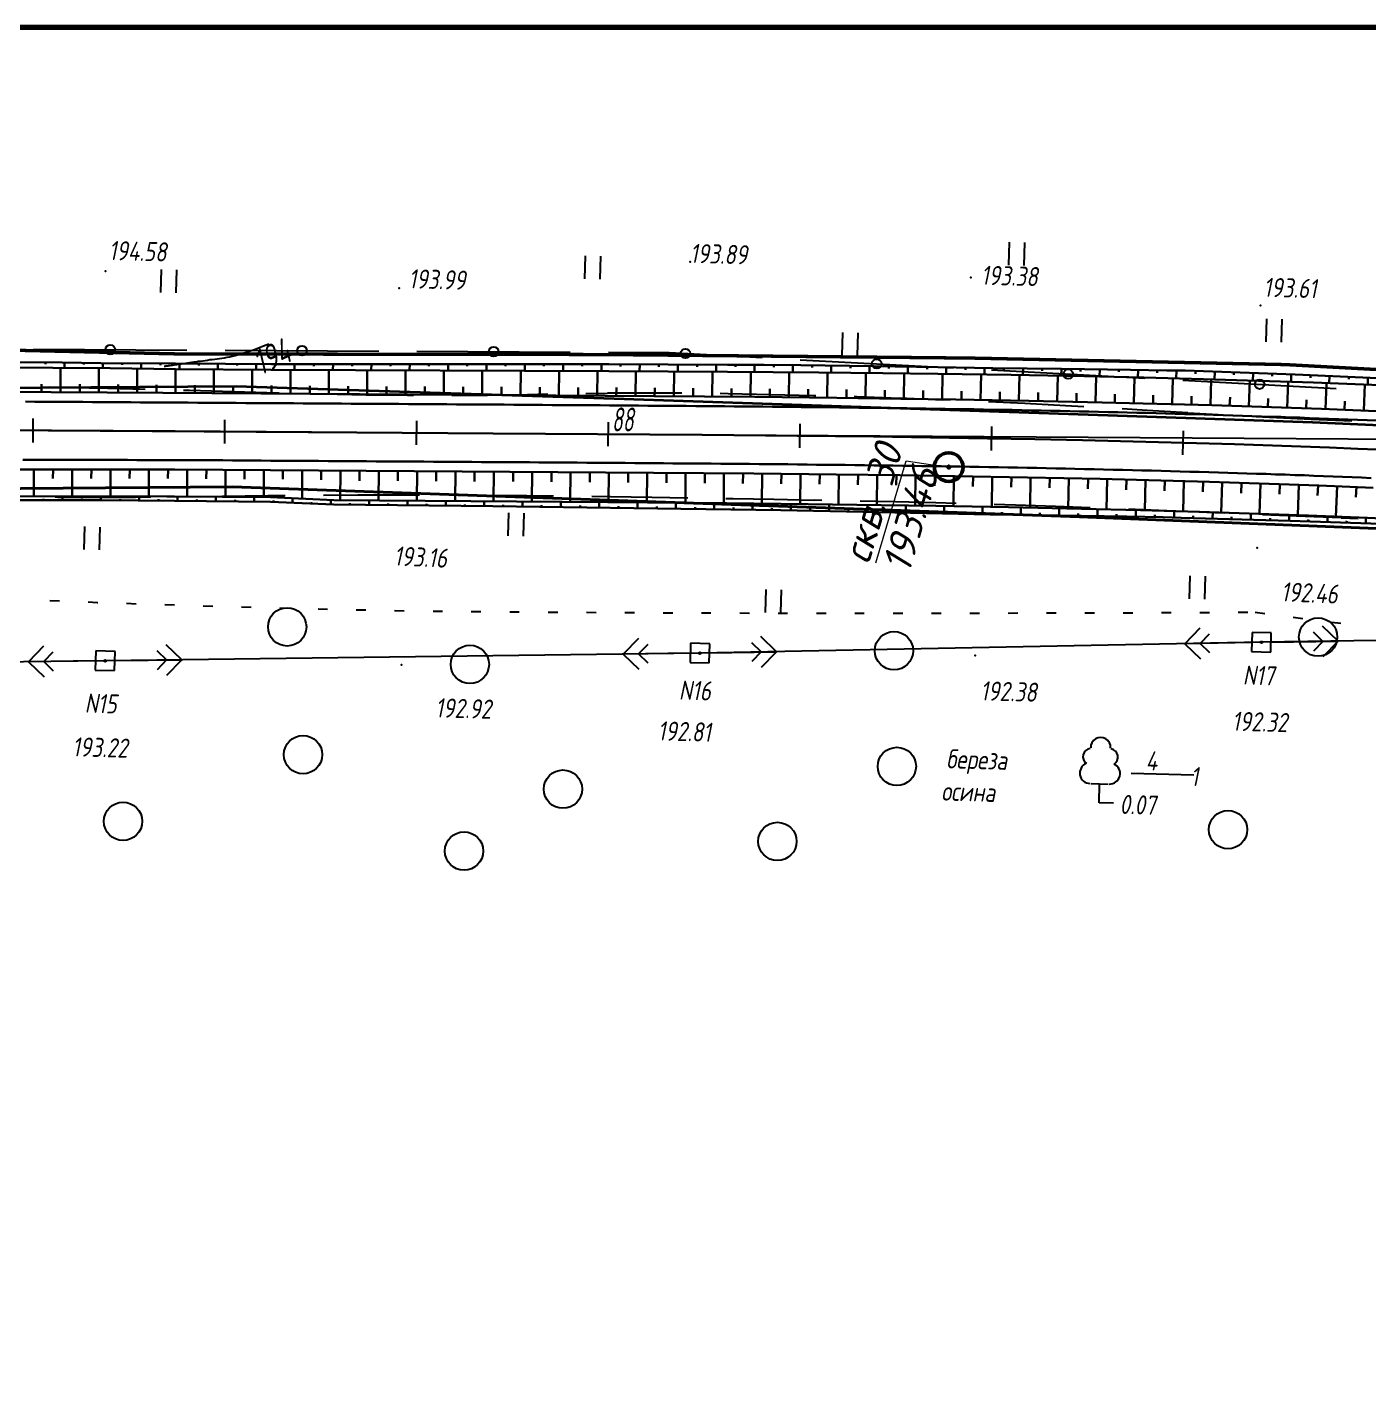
# Model space of a CAD drawing. Header units: millimetres. Extents: x 1808 to 2910, y -1045 to 155.
# Drawn here: x 2449.7 to 2589.7, y 12.4 to 155.4 of the extents above; entities that cross this region are included whole.
import ezdxf

# ---------------------------------------------------------------- set-up
doc = ezdxf.new("R2010")
doc.units = ezdxf.units.MM
doc.linetypes.add('CONTI', pattern=[0])
for name, color, linetype, lineweight in [('10', 1, 'Continuous', 35), ('геология', 7, 'Continuous', 20), ('КОПИЯ_ОСЬ_13_ОТКОСЫ', 7, 'Continuous', 30), ('КОПИЯ_ОСЬ_ГРАНИЦЫ_ПОЛОС', 7, 'Continuous', 30), ('ОСЬ_ВЕРХ_ПОКРЫТИЯ_ГРАНИЦЫ_ПОЛОС', 7, 'Continuous', 30), ('ОСЬ_ВЕРХ_ПОКРЫТИЯ_ОСЬ', 1, 'Continuous', 30)]:
    doc.layers.add(name, color=color, linetype=linetype, lineweight=lineweight)
for name, color, linetype in [('_Оформление', 7, 'Continuous'), ('_Ростелеком', 6, 'Continuous'), ('GOR_BDEFAULT', 212, 'CONTI'), ('NAD_MDEFAULT', 7, 'CONTI'), ('PI_OTDEFAULT', 172, 'CONTI'), ('PI_TTDEFAULT', 5, 'CONTI'), ('PLN_O', 7, 'CONTI'), ('SIT_LDEFAULT', 7, 'CONTI'), ('USLZNDEFAULT', 7, 'CONTI'), ('ZAPSKDEFAULT', 7, 'CONTI'), ('КОПИЯ_ОСЬ_ТАНГЕНСЫ', 1, 'Continuous'), ('ОСЬ_ВЕРХ_ПОКРЫТИЯ_ПИКЕТЫ', 1, 'Continuous')]:
    doc.layers.add(name, color=color, linetype=linetype)
doc.styles.add('eskd', font='isocpeur.ttf', dxfattribs={"width": 1.2, "height": 2})
doc.styles.add('SHRFT', font='isocpeui.ttf')
doc.styles.get("Standard").update_dxf_attribs({"font": 'isocpeui.ttf'})
doc.styles.add('ГОСТ', font='isocpeur.ttf', dxfattribs={"height": 4})
doc.linetypes.add('Связь', pattern='A,12.5,[130,ltypeshp.shx,S=1,R=-30,X=0,Y=0.9],1,[130,ltypeshp.shx,S=1,R=-30,X=0,Y=0.9],1,[130,ltypeshp.shx,S=1,R=-30,X=0,Y=0.9],4.5', length=19)

# ---------------------------------------------------------------- blocks, each defined once
blk = doc.blocks.new('BL_2011')
at = {"color": 0}
for p, q in [((0, 0), (0, 2.4)), ((1.6, 0), (1.6, 2.4))]:
    blk.add_line(p, q, dxfattribs=at)
blk = doc.blocks.new('BL_2004')
at = {"color": 0}
blk.add_circle((0, 0), 2, dxfattribs=at)
blk = doc.blocks.new('BL_27')
at = {"color": 0}
for p, q in [((1, 1), (-1, 1)), ((-1, 1), (-1, -1)), ((1, -1), (1, 1)), ((-1, -1), (1, -1))]:
    blk.add_line(p, q, dxfattribs=at)
blk.add_circle((0, 0), 0.1, dxfattribs=at)
blk = doc.blocks.new('BL_104')
at = {"color": 0}
for p, q in [((-0.9, 2), (0.9, 2)), ((0, 0), (0, 2)), ((1.5, 0), (0, 0))]:
    blk.add_line(p, q, dxfattribs=at)
for centre, radius, start, end in [((0, 5.8), 1.04, 358, 185), ((-0.94, 4.8), 0.88, 100, 235), ((0.94, 4.8), 0.88, 305, 80), ((-1, 3.1), 1.1, 115, 270), ((1, 3.1), 1.1, 270, 65)]:
    blk.add_arc(centre, radius, start, end, dxfattribs=at)

msp = doc.modelspace()

# ---------------------------------------------------------------- linework, layer by layer
at = {"layer": '10'}
for points in [[(2838.21, 86.88), (2745.67, 109.1), (2745.67, 109.1), (2640.78, 121.01), (2613.56, 122.06), (2610.59, 112.93), (2583.82, 114.12), (2560.41, 114.91), (2510.96, 116.58), (2471.52, 117.9), (2421, 117.52), (2418.49, 127.19), (2382.69, 127.33), (2304.69, 117.93)], [(2833.66, 67.69), (2735.09, 89.85), (2647.18, 100.83), (2559.51, 104.27), (2471.14, 107.41), (2378.38, 106.69), (2305.8, 97.11), (2295.2, 94.28), (2295.2, 94.28), (2255.3, 73.82), (2141.58, 24.66), (2035.75, -24.69), (1963.91, -74.64), (1919.51, -105.48), (1907.46, -118.26)], [(1907.46, -118.26), (1919.51, -105.48), (1963.91, -74.64), (2035.75, -24.69), (2141.58, 24.66), (2255.3, 73.82), (2295.2, 94.28), (2295.2, 94.28), (2305.8, 97.11), (2378.38, 106.69), (2471.14, 107.41), (2559.51, 104.27), (2647.18, 100.83), (2735.09, 89.85), (2833.66, 67.69)]]:
    msp.add_lwpolyline(points, dxfattribs=at)
at = {"layer": '_Оформление', "lineweight": 70, "ltscale": 200}
msp.add_lwpolyline([(2884.31, 155.37), (1844.1, 155.37), (1844.1, -130.51), (2884.31, -130.51)], close=True, dxfattribs=at)
at = {"layer": '_Ростелеком', "color": 5, "linetype": 'Связь', "const_width": 0.35}
msp.add_lwpolyline([(2837.68, 84.64), (2834.63, 85.71), (2801.14, 93.37), (2762.9, 101.54), (2731.91, 107.29), (2705.65, 111.68), (2677.61, 115.64), (2646.02, 118.91), (2627.94, 118.96), (2612.39, 118.47), (2581.01, 120.17), (2548.18, 120.85), (2509.84, 121.22), (2465.65, 121.28), (2419.75, 122.31), (2397.34, 125.2), (2371.04, 123.46), (2348.12, 120.89), (2321.15, 116.52)], dxfattribs=at)
at = {"layer": 'GOR_BDEFAULT', "color": 212, "elevation": 194, "flags": 128}
msp.add_lwpolyline([(2474.95, 122.32), (2474.37, 122.09), (2473.84, 121.88), (2473.35, 121.69), (2472.9, 121.53), (2472.48, 121.4), (2472.1, 121.28), (2471.74, 121.18), (2471.41, 121.09), (2471.11, 121.01), (2470.82, 120.95), (2470.54, 120.9), (2470.28, 120.85), (2470.03, 120.81), (2469.78, 120.78), (2469.54, 120.75), (2469.29, 120.71), (2469.04, 120.68), (2468.79, 120.65), (2468.55, 120.61), (2468.3, 120.58), (2468.06, 120.54), (2467.81, 120.51), (2467.57, 120.48), (2467.34, 120.44), (2467.1, 120.41), (2466.87, 120.39), (2466.65, 120.35), (2466.44, 120.32), (2466.23, 120.29), (2466.03, 120.26), (2465.84, 120.23), (2465.66, 120.2), (2465.48, 120.19), (2465.31, 120.15), (2465.16, 120.13), (2465.01, 120.11), (2464.86, 120.09), (2464.73, 120.06), (2464.6, 120.05), (2464.48, 120.03), (2464.38, 120.01), (2464.28, 120), (2464.19, 119.99), (2464.11, 119.97), (2464.03, 119.96)], dxfattribs=at)
at = {"layer": 'NAD_MDEFAULT', "color": 0}
msp.add_line((2564.9, 77.53), (2571.46, 77.35), dxfattribs=at)
at = {"layer": 'PI_TTDEFAULT', "color": 5}
for p in [(2518.91, 130.89, 193.89), (2457.91, 129.91, 194.58), (2548.17, 129.27, 193.38), (2488.53, 128.15, 193.99), (2578.39, 126.33, 193.61), (2578.06, 101.03, 192.46), (2578.5, 91.18, 192.32), (2457.86, 89.25, 193.22), (2488.77, 88.81, 192.92), (2519.91, 90.05, 192.81), (2548.64, 89.79, 192.38)]:
    msp.add_point(p, dxfattribs=at)
at = {"layer": 'PLN_O'}
for p, q in [((2450.39, 121.77), (2466.39, 121.69)), ((2470.39, 121.66), (2486.4, 121.58)), ((2490.39, 121.56), (2506.39, 121.48)), ((2510.39, 121.47), (2516.72, 121.43)), ((2516.71, 121.42), (2526.39, 120.9)), ((2530.37, 120.68), (2546.35, 119.82)), ((2550.35, 119.61), (2566.33, 118.75)), ((2570.31, 118.55), (2586.29, 117.69))]:
    msp.add_line(p, q, dxfattribs=at)
for centre in [(2458.39, 121.73), (2478.4, 121.63), (2498.39, 121.52), (2518.4, 121.33), (2538.36, 120.25), (2558.34, 119.18), (2578.3, 118.12)]:
    msp.add_circle(centre, 0.5, dxfattribs=at)
at = {"layer": 'SIT_LDEFAULT', "color": 7}
for p, q in [((2454.2, 117.74), (2452.03, 117.81)), ((2458.14, 117.66), (2454.2, 117.75)), ((2462.03, 117.58), (2458.15, 117.67)), ((2466.66, 117.45), (2466.03, 117.48)), ((2471.24, 117.32), (2466.66, 117.45)), ((2475.91, 117.19), (2471.24, 117.32)), ((2476.02, 117.19), (2475.91, 117.19)), ((2480.56, 117.08), (2480.02, 117.09)), ((2485.09, 116.98), (2480.56, 117.08)), ((2489.4, 116.93), (2485.09, 116.98)), ((2490.02, 116.93), (2489.4, 116.93)), ((2497.75, 116.96), (2494.03, 116.93)), ((2501.92, 117.03), (2497.75, 116.96)), ((2504.03, 117.07), (2501.92, 117.03)), ((2510.27, 117.16), (2508.01, 117.12)), ((2514.44, 117.19), (2510.27, 117.17)), ((2518.02, 117.18), (2514.44, 117.19)), ((2522.87, 117.12), (2522.02, 117.14)), ((2527.27, 117.03), (2522.87, 117.12)), ((2531.75, 116.92), (2527.27, 117.03)), ((2532.01, 116.91), (2531.75, 116.92)), ((2536.28, 116.79), (2536.02, 116.8)), ((2540.78, 116.64), (2536.28, 116.79)), ((2545.23, 116.47), (2540.78, 116.65)), ((2546.01, 116.45), (2545.23, 116.48)), ((2553.81, 116.11), (2550.01, 116.28)), ((2558.07, 115.88), (2553.81, 116.11)), ((2559.98, 115.77), (2558.07, 115.88)), ((2566.57, 115.38), (2563.98, 115.54)), ((2570.83, 115.12), (2566.57, 115.38)), ((2573.97, 114.93), (2570.82, 115.11)), ((2579.33, 114.64), (2577.96, 114.72)), ((2583.69, 114.45), (2579.34, 114.65)), ((2587.94, 114.27), (2583.69, 114.45)), ((2452.63, 106.35), (2452.91, 106.35)), ((2452.91, 106.34), (2456.87, 106.32)), ((2456.87, 106.32), (2461.01, 106.34)), ((2461.01, 106.34), (2462.63, 106.36)), ((2466.63, 106.4), (2470.08, 106.44)), ((2470.08, 106.44), (2474.82, 106.5)), ((2474.82, 106.5), (2476.64, 106.52)), ((2480.64, 106.55), (2484.22, 106.58)), ((2484.22, 106.58), (2488.7, 106.59)), ((2488.7, 106.59), (2490.64, 106.58)), ((2494.64, 106.55), (2497.45, 106.54)), ((2497.46, 106.55), (2501.85, 106.5)), ((2501.85, 106.5), (2504.64, 106.47)), ((2508.63, 106.42), (2510.59, 106.39)), ((2510.59, 106.39), (2514.9, 106.33)), ((2514.9, 106.33), (2518.64, 106.27)), ((2522.63, 106.2), (2523.38, 106.18)), ((2523.38, 106.19), (2527.62, 106.12)), ((2527.62, 106.12), (2531.86, 106.03)), ((2531.86, 106.04), (2532.64, 106.03)), ((2536.64, 105.96), (2540.32, 105.88)), ((2540.32, 105.88), (2544.52, 105.78)), ((2544.52, 105.77), (2546.63, 105.71)), ((2550.62, 105.59), (2552.85, 105.52)), ((2552.85, 105.52), (2557, 105.39)), ((2557, 105.38), (2560.62, 105.25)), ((2564.62, 105.09), (2565.31, 105.07)), ((2565.31, 105.08), (2569.47, 104.91)), ((2569.47, 104.91), (2573.62, 104.74)), ((2573.62, 104.74), (2574.61, 104.7)), ((2578.61, 104.53), (2582.12, 104.39)), ((2582.12, 104.39), (2586.81, 104.2)), ((2586.81, 104.19), (2588.59, 104.12)), ((2452.08, 95.53), (2453.08, 95.5)), ((2456.08, 95.39), (2457.03, 95.35)), ((2457.02, 95.34), (2457.09, 95.35)), ((2460.08, 95.25), (2461.08, 95.21)), ((2464.08, 95.12), (2465.08, 95.08)), ((2468.07, 95), (2469.08, 94.96)), ((2472.07, 94.87), (2473.08, 94.83)), ((2476.07, 94.77), (2477.07, 94.75)), ((2480.07, 94.68), (2481.07, 94.65)), ((2484.06, 94.58), (2485.06, 94.56)), ((2488.06, 94.49), (2489.06, 94.48)), ((2492.07, 94.44), (2493.07, 94.44)), ((2496.06, 94.41), (2497.06, 94.41)), ((2500.07, 94.37), (2501.07, 94.36)), ((2504.07, 94.33), (2505.07, 94.33)), ((2508.07, 94.31), (2509.07, 94.3)), ((2512.07, 94.28), (2513.07, 94.28)), ((2516.07, 94.26), (2517.07, 94.26)), ((2520.06, 94.24), (2521.06, 94.24)), ((2524.07, 94.24), (2525.07, 94.23)), ((2528.06, 94.23), (2529.06, 94.22)), ((2532.07, 94.22), (2533.07, 94.22)), ((2536.06, 94.21), (2537.06, 94.22)), ((2540.07, 94.22), (2541.07, 94.22)), ((2544.07, 94.22), (2545.07, 94.22)), ((2548.06, 94.23), (2549.07, 94.23)), ((2552.07, 94.23), (2553.08, 94.24)), ((2556.07, 94.24), (2557.07, 94.25)), ((2560.07, 94.26), (2561.08, 94.26)), ((2564.07, 94.27), (2565.07, 94.27)), ((2568.07, 94.29), (2569.08, 94.29)), ((2572.07, 94.3), (2573.08, 94.3)), ((2576.06, 94.31), (2577.07, 94.31)), ((2577.85, 94.32), (2578.84, 94.19)), ((2581.82, 93.8), (2582.81, 93.67)), ((2585.79, 93.29), (2586.78, 93.16)), ((2513.49, 91.57), (2511.91, 89.95)), ((2527.91, 90.2), (2526.28, 91.78)), ((2572.08, 92.66), (2570.5, 91.03)), ((2572.1, 91.05), (2573.08, 92.08)), ((2644.13, 92.23), (2578.5, 91.18)), ((2583.89, 92.27), (2584.9, 91.28)), ((2586.5, 91.31), (2584.87, 92.88)), ((2451.43, 90.76), (2449.86, 89.14)), ((2451.46, 89.17), (2452.45, 90.18)), ((2463.25, 90.32), (2464.26, 89.34)), ((2465.86, 89.35), (2464.23, 90.93)), ((2513.51, 89.97), (2514.5, 90.98)), ((2578.5, 91.18), (2519.91, 90.05)), ((2520.91, 90.07), (2527.91, 90.2)), ((2525.29, 91.15), (2526.31, 90.18)), ((2526.31, 90.18), (2525.33, 89.16)), ((2526.34, 88.58), (2527.91, 90.2)), ((2577.51, 91.17), (2570.5, 91.03)), ((2570.5, 91.03), (2572.13, 89.46)), ((2573.12, 90.08), (2572.1, 91.05)), ((2579.5, 91.2), (2586.5, 91.31)), ((2584.9, 91.28), (2583.92, 90.27)), ((2584.92, 89.69), (2586.5, 91.31)), ((2457.86, 89.25), (2397.16, 88.4)), ((2456.86, 89.24), (2449.86, 89.14)), ((2449.86, 89.14), (2451.48, 87.56)), ((2452.48, 88.17), (2451.46, 89.17)), ((2519.91, 90.05), (2457.86, 89.25)), ((2458.86, 89.27), (2465.86, 89.35)), ((2464.26, 89.34), (2463.27, 88.32)), ((2464.28, 87.74), (2465.86, 89.35)), ((2518.91, 90.03), (2511.91, 89.95)), ((2511.91, 89.95), (2513.54, 88.37)), ((2514.52, 88.99), (2513.51, 89.97))]:
    msp.add_line(p, q, dxfattribs=at)
at = {"layer": 'геология', "color": 1, "linetype": 'Continuous'}
for p, q in [((2538.25, 99.49), (2541.42, 110.12)), ((2541.42, 110.12), (2545.82, 109.46))]:
    msp.add_line(p, q, dxfattribs=at)
at = {"layer": 'геология', "color": 1, "linetype": 'Continuous', "lineweight": 50}
for radius in [1.5, 0.103]:
    msp.add_circle((2545.87, 109.47), radius, dxfattribs=at)
at = {"layer": 'КОПИЯ_ОСЬ_13_ОТКОСЫ'}
for points in [[(2446.38, 120.44), (2453.39, 120.38), (2457.39, 120.33), (2465.2, 120.28), (2470.4, 120.26), (2475.2, 120.23), (2481.8, 120.22), (2490.4, 120.21), (2510.4, 120.22), (2522.8, 120.16), (2526.61, 120.15), (2530.43, 120.11), (2538.06, 120.01), (2544.75, 119.91), (2550.48, 119.81), (2557.65, 119.73), (2564.82, 119.63), (2568.64, 119.57), (2570.55, 119.54), (2582.03, 119.13), (2590.64, 118.77)], [(2451.63, 120.39), (2451.62, 120.21)], [(2453.63, 120.37), (2453.62, 119.82)], [(2455.63, 120.35), (2455.62, 120.17)], [(2457.63, 120.33), (2457.62, 119.78)], [(2459.63, 120.32), (2459.62, 120.14)], [(2461.63, 120.3), (2461.62, 119.75)], [(2463.63, 120.29), (2463.62, 120.1)], [(2465.63, 120.28), (2465.62, 119.71)], [(2467.63, 120.27), (2467.62, 120.08)], [(2469.63, 120.26), (2469.62, 119.68)], [(2471.63, 120.25), (2471.62, 120.06)], [(2473.63, 120.24), (2473.62, 119.65)], [(2475.63, 120.23), (2475.62, 120.04)], [(2477.63, 120.23), (2477.62, 119.63)], [(2479.63, 120.22), (2479.62, 120.02)], [(2481.63, 120.22), (2481.62, 119.62)], [(2483.63, 120.22), (2483.62, 120.02)], [(2485.63, 120.22), (2485.62, 119.6)], [(2487.63, 120.21), (2487.62, 120.01)], [(2489.63, 120.21), (2489.62, 119.58)], [(2491.63, 120.21), (2491.63, 120)], [(2493.63, 120.21), (2493.63, 119.57)], [(2495.63, 120.21), (2495.63, 120)], [(2497.63, 120.22), (2497.63, 119.55)], [(2499.63, 120.22), (2499.63, 119.99)], [(2501.63, 120.22), (2501.63, 119.53)], [(2503.63, 120.22), (2503.63, 119.99)], [(2505.63, 120.22), (2505.63, 119.52)], [(2507.63, 120.22), (2507.63, 119.99)], [(2509.63, 120.22), (2509.63, 119.5)], [(2511.63, 120.22), (2511.62, 119.98)], [(2513.63, 120.21), (2513.62, 119.48)], [(2515.63, 120.2), (2515.62, 119.95)], [(2517.62, 120.19), (2517.62, 119.45)], [(2519.62, 120.18), (2519.62, 119.93)], [(2521.62, 120.17), (2521.62, 119.43)], [(2523.62, 120.16), (2523.62, 119.92)], [(2525.62, 120.16), (2525.62, 119.4)], [(2527.62, 120.14), (2527.62, 119.89)], [(2529.62, 120.12), (2529.62, 119.37)], [(2531.62, 120.1), (2531.62, 119.85)], [(2533.62, 120.07), (2533.61, 119.33)], [(2446.37, 119.88), (2458.39, 119.78), (2465.19, 119.71), (2475.19, 119.64), (2510.4, 119.5), (2522.79, 119.42), (2532.33, 119.34), (2539.01, 119.27), (2544.74, 119.2), (2552.38, 119.09), (2560.02, 118.95), (2566.23, 118.81), (2572.44, 118.65), (2583.92, 118.29), (2593.48, 117.93)], [(2446.37, 119.88), (2458.39, 119.78), (2465.19, 119.71), (2475.19, 119.64), (2510.4, 119.5), (2522.79, 119.42), (2532.33, 119.34), (2539.01, 119.27), (2544.74, 119.2), (2552.38, 119.09), (2560.02, 118.95), (2566.23, 118.81), (2572.44, 118.65), (2583.92, 118.29), (2593.48, 117.93)], [(2453.2, 117.27), (2453.21, 119.82)], [(2457.2, 117.25), (2457.21, 119.79)], [(2461.2, 117.23), (2461.21, 119.75)], [(2465.2, 117.21), (2465.21, 119.71)], [(2469.2, 117.18), (2469.21, 119.68)], [(2473.2, 117.15), (2473.21, 119.66)], [(2477.2, 117.13), (2477.21, 119.63)], [(2481.2, 117.1), (2481.21, 119.62)], [(2485.2, 117.08), (2485.21, 119.6)], [(2489.2, 117.05), (2489.21, 119.58)], [(2493.2, 117.02), (2493.21, 119.57)], [(2497.2, 117), (2497.21, 119.55)], [(2501.2, 116.97), (2501.21, 119.53)], [(2505.2, 116.94), (2505.21, 119.52)], [(2509.19, 116.92), (2509.21, 119.5)], [(2513.19, 116.89), (2513.21, 119.48)], [(2517.19, 116.86), (2517.22, 119.45)], [(2521.19, 116.83), (2521.22, 119.43)], [(2525.19, 116.79), (2525.22, 119.4)], [(2529.19, 116.75), (2529.22, 119.37)], [(2533.19, 116.71), (2533.22, 119.33)], [(2535.62, 120.05), (2535.62, 119.8)], [(2537.19, 116.66), (2537.23, 119.29)], [(2537.62, 120.02), (2537.61, 119.29)], [(2539.62, 119.99), (2539.62, 119.75)], [(2541.19, 116.61), (2541.23, 119.25)], [(2541.62, 119.96), (2541.61, 119.24)], [(2543.62, 119.93), (2543.62, 119.69)], [(2545.19, 116.55), (2545.23, 119.2)], [(2545.62, 119.89), (2545.61, 119.19)], [(2547.62, 119.86), (2547.62, 119.62)], [(2549.19, 116.48), (2549.24, 119.14)], [(2549.62, 119.82), (2549.61, 119.13)], [(2551.62, 119.8), (2551.62, 119.57)], [(2553.19, 116.41), (2553.24, 119.07)], [(2553.62, 119.78), (2553.61, 119.06)], [(2555.62, 119.76), (2555.62, 119.52)], [(2557.19, 116.33), (2557.25, 119)], [(2557.62, 119.73), (2557.61, 118.99)], [(2559.62, 119.71), (2559.62, 119.46)], [(2561.19, 116.25), (2561.25, 118.92)], [(2561.62, 119.68), (2561.61, 118.91)], [(2563.62, 119.65), (2563.62, 119.4)], [(2565.19, 116.14), (2565.26, 118.83)], [(2565.62, 119.62), (2565.61, 118.82)], [(2567.62, 119.59), (2567.62, 119.32)], [(2569.19, 116.04), (2569.26, 118.73)], [(2569.62, 119.55), (2569.61, 118.72)], [(2571.62, 119.5), (2571.61, 119.22)], [(2573.62, 119.43), (2573.59, 118.61)], [(2575.62, 119.36), (2575.61, 119.09)], [(2577.62, 119.29), (2577.59, 118.49)], [(2579.61, 119.22), (2579.61, 118.95)], [(2581.61, 119.14), (2581.59, 118.37)], [(2583.61, 119.06), (2583.6, 118.8)], [(2585.61, 118.98), (2585.58, 118.23)], [(2587.61, 118.89), (2587.6, 118.64)], [(2589.61, 118.81), (2589.58, 118.08)], [(2446.37, 117.31), (2463.88, 117.22), (2515.14, 116.88), (2525.63, 116.79), (2534.21, 116.7), (2540.88, 116.61), (2546.6, 116.53), (2554.24, 116.39), (2561.87, 116.23), (2573.32, 115.93), (2584.77, 115.54), (2590.5, 115.32)], [(2451.2, 117.28), (2451.2, 118.14)], [(2455.2, 117.26), (2455.2, 118.11)], [(2459.2, 117.24), (2459.2, 118.09)], [(2463.2, 117.22), (2463.2, 118.06)], [(2467.2, 117.19), (2467.2, 118.03)], [(2471.2, 117.17), (2471.2, 118)], [(2475.2, 117.14), (2475.2, 117.98)], [(2479.2, 117.11), (2479.2, 117.95)], [(2483.2, 117.09), (2483.2, 117.93)], [(2487.2, 117.06), (2487.2, 117.9)], [(2491.2, 117.04), (2491.2, 117.88)], [(2495.2, 117.01), (2495.2, 117.86)], [(2499.2, 116.98), (2499.2, 117.84)], [(2503.2, 116.96), (2503.2, 117.81)], [(2507.2, 116.93), (2507.2, 117.79)], [(2511.19, 116.91), (2511.2, 117.77)], [(2515.19, 116.88), (2515.2, 117.74)], [(2519.19, 116.85), (2519.2, 117.71)], [(2523.19, 116.81), (2523.2, 117.68)], [(2527.19, 116.77), (2527.2, 117.64)], [(2531.19, 116.73), (2531.2, 117.6)], [(2535.19, 116.69), (2535.21, 117.56)], [(2539.19, 116.64), (2539.2, 117.51)], [(2543.19, 116.58), (2543.21, 117.46)], [(2547.19, 116.52), (2547.21, 117.4)], [(2551.19, 116.45), (2551.21, 117.33)], [(2555.19, 116.37), (2555.21, 117.26)], [(2573.19, 115.93), (2573.26, 118.62)], [(2577.18, 115.8), (2577.27, 118.5)], [(2581.18, 115.66), (2581.27, 118.38)], [(2585.18, 115.53), (2585.28, 118.24)], [(2589.18, 115.37), (2589.29, 118.09)], [(2559.19, 116.29), (2559.21, 117.18)], [(2563.19, 116.2), (2563.21, 117.09)], [(2567.19, 116.09), (2567.21, 116.99)], [(2571.19, 115.98), (2571.21, 116.88)], [(2575.18, 115.87), (2575.22, 116.76)], [(2579.18, 115.73), (2579.21, 116.63)], [(2583.18, 115.6), (2583.21, 116.5)], [(2587.18, 115.45), (2587.21, 116.36)], [(2446.34, 109.22), (2465.13, 109.21), (2515.08, 108.88), (2525.55, 108.79), (2534.11, 108.7), (2540.77, 108.61), (2546.47, 108.53), (2554.08, 108.39), (2561.68, 108.23), (2573.08, 107.93), (2584.47, 107.55), (2590.16, 107.32)], [(2450.42, 109.22), (2450.41, 106.41)], [(2452.42, 109.22), (2452.41, 108.28)], [(2454.42, 109.22), (2454.41, 106.41)], [(2456.42, 109.21), (2456.41, 108.28)], [(2458.42, 109.21), (2458.41, 106.41)], [(2460.42, 109.21), (2460.41, 108.28)], [(2462.42, 109.21), (2462.41, 106.4)], [(2464.42, 109.21), (2464.41, 108.27)], [(2466.42, 109.2), (2466.4, 106.39)], [(2468.42, 109.19), (2468.41, 108.25)], [(2470.42, 109.17), (2470.4, 106.36)], [(2472.41, 109.16), (2472.41, 108.22)], [(2474.42, 109.15), (2474.4, 106.34)], [(2476.41, 109.13), (2476.41, 108.2)], [(2478.41, 109.12), (2478.4, 106.18)], [(2480.41, 109.11), (2480.41, 108.13)], [(2482.41, 109.09), (2482.39, 106.01)], [(2484.41, 109.08), (2484.41, 108.05)], [(2486.41, 109.07), (2486.39, 105.99)], [(2488.41, 109.05), (2488.41, 108.03)], [(2490.41, 109.04), (2490.39, 105.96)], [(2492.41, 109.03), (2492.41, 108)], [(2494.41, 109.02), (2494.39, 105.93)], [(2496.41, 109), (2496.41, 107.97)], [(2498.41, 108.99), (2498.39, 105.9)], [(2500.41, 108.98), (2500.41, 107.95)], [(2502.41, 108.96), (2502.39, 105.87)], [(2504.41, 108.95), (2504.41, 107.92)], [(2506.41, 108.94), (2506.39, 105.84)], [(2508.41, 108.92), (2508.41, 107.89)], [(2510.41, 108.91), (2510.39, 105.82)], [(2512.41, 108.9), (2512.41, 107.87)], [(2514.41, 108.88), (2514.39, 105.78)], [(2516.41, 108.87), (2516.41, 107.83)], [(2518.41, 108.85), (2518.39, 105.74)], [(2520.41, 108.83), (2520.41, 107.8)], [(2522.41, 108.82), (2522.39, 105.71)], [(2524.41, 108.8), (2524.4, 107.76)], [(2526.41, 108.78), (2526.38, 105.66)], [(2528.41, 108.76), (2528.4, 107.72)], [(2530.41, 108.74), (2530.38, 105.62)], [(2532.41, 108.72), (2532.4, 107.68)], [(2534.41, 108.7), (2534.37, 105.57)], [(2536.41, 108.67), (2536.4, 107.63)], [(2538.41, 108.65), (2538.37, 105.52)], [(2540.41, 108.62), (2540.4, 107.58)], [(2542.41, 108.59), (2542.37, 105.46)], [(2544.41, 108.56), (2544.4, 107.52)], [(2546.41, 108.53), (2546.36, 105.39)], [(2548.41, 108.5), (2548.39, 107.45)], [(2550.41, 108.46), (2550.36, 105.32)], [(2552.41, 108.43), (2552.39, 107.38)], [(2554.41, 108.39), (2554.35, 105.24)], [(2556.41, 108.35), (2556.39, 107.3)], [(2558.41, 108.3), (2558.34, 105.15)], [(2560.41, 108.26), (2560.39, 107.21)], [(2562.41, 108.21), (2562.33, 105.06)], [(2564.41, 108.16), (2564.38, 107.11)], [(2566.41, 108.11), (2566.32, 104.95)], [(2568.41, 108.06), (2568.38, 107)], [(2570.41, 108), (2570.32, 104.84)], [(2572.41, 107.95), (2572.38, 106.9)], [(2574.4, 107.89), (2574.3, 104.71)], [(2576.4, 107.82), (2576.37, 106.76)], [(2578.4, 107.75), (2578.3, 104.58)], [(2580.4, 107.69), (2580.37, 106.63)], [(2582.4, 107.62), (2582.29, 104.44)], [(2584.4, 107.55), (2584.36, 106.49)], [(2586.4, 107.48), (2586.27, 104.29)], [(2588.4, 107.4), (2588.35, 106.34)], [(2446.33, 106.42), (2464.31, 106.4), (2465.11, 106.4), (2475.11, 106.33), (2481.71, 106.02), (2510.3, 105.82), (2522.67, 105.71), (2531.22, 105.61), (2538.83, 105.51), (2544.53, 105.42), (2552.12, 105.28), (2559.71, 105.12), (2565.87, 104.97), (2572.04, 104.79), (2583.41, 104.4), (2589.56, 104.16), (2595.71, 103.88)], [(2446.33, 106.42), (2464.31, 106.4), (2465.11, 106.4), (2475.11, 106.33), (2481.71, 106.02), (2510.3, 105.82), (2522.67, 105.7), (2531.22, 105.61), (2538.83, 105.51), (2544.53, 105.42), (2552.12, 105.28), (2559.71, 105.12), (2565.87, 104.97), (2572.04, 104.79), (2583.41, 104.4), (2589.56, 104.16), (2595.71, 103.88)], [(2446.33, 106.01), (2457.31, 106.01), (2461.31, 105.98), (2465.11, 105.95), (2475.1, 105.85), (2481.7, 105.56), (2498.3, 105.38), (2517.91, 105.12), (2528.37, 104.96), (2536.92, 104.81), (2550.21, 104.53), (2557.32, 104.43), (2564.44, 104.3), (2568.23, 104.23), (2570.12, 104.18), (2581.49, 103.87), (2590.95, 103.54)], [(2451.41, 106.01), (2451.41, 106.15)], [(2453.41, 106.01), (2453.41, 106.41)], [(2455.41, 106.01), (2455.41, 106.15)], [(2457.41, 106.01), (2457.41, 106.41)], [(2459.41, 106), (2459.41, 106.13)], [(2461.41, 105.98), (2461.41, 106.4)], [(2463.41, 105.96), (2463.41, 106.11)], [(2465.41, 105.95), (2465.41, 106.4)], [(2467.41, 105.93), (2467.41, 106.08)], [(2469.41, 105.91), (2469.41, 106.37)], [(2471.41, 105.89), (2471.41, 106.04)], [(2473.41, 105.87), (2473.41, 106.34)], [(2475.41, 105.84), (2475.41, 105.99)], [(2477.4, 105.75), (2477.42, 106.22)], [(2479.4, 105.66), (2479.41, 105.82)], [(2481.4, 105.58), (2481.42, 106.03)], [(2485.4, 105.52), (2485.4, 105.99)], [(2489.4, 105.48), (2489.4, 105.96)], [(2493.4, 105.44), (2493.4, 105.94)], [(2497.4, 105.39), (2497.4, 105.91)], [(2501.4, 105.34), (2501.41, 105.88)], [(2505.4, 105.29), (2505.41, 105.85)], [(2509.4, 105.23), (2509.41, 105.82)], [(2513.4, 105.18), (2513.41, 105.79)], [(2483.4, 105.55), (2483.4, 105.7)], [(2487.4, 105.5), (2487.4, 105.66)], [(2491.4, 105.46), (2491.4, 105.62)], [(2495.4, 105.42), (2495.4, 105.58)], [(2499.4, 105.37), (2499.4, 105.54)], [(2503.4, 105.31), (2503.4, 105.49)], [(2507.4, 105.26), (2507.4, 105.45)], [(2511.4, 105.21), (2511.4, 105.4)], [(2515.4, 105.15), (2515.4, 105.36)], [(2517.4, 105.13), (2517.41, 105.75)], [(2519.4, 105.1), (2519.4, 105.3)], [(2521.4, 105.06), (2521.41, 105.72)], [(2523.4, 105.03), (2523.4, 105.25)], [(2525.4, 105), (2525.41, 105.67)], [(2527.4, 104.97), (2527.4, 105.19)], [(2529.4, 104.94), (2529.41, 105.63)], [(2531.4, 104.9), (2531.4, 105.13)], [(2533.4, 104.87), (2533.41, 105.58)], [(2535.39, 104.83), (2535.4, 105.07)], [(2537.39, 104.8), (2537.41, 105.53)], [(2539.39, 104.75), (2539.4, 105)], [(2541.39, 104.71), (2541.41, 105.47)], [(2543.39, 104.67), (2543.4, 104.92)], [(2545.39, 104.63), (2545.41, 105.41)], [(2547.39, 104.58), (2547.4, 104.84)], [(2549.39, 104.54), (2549.41, 105.34)], [(2551.39, 104.51), (2551.4, 104.77)], [(2553.39, 104.48), (2553.4, 105.26)], [(2555.39, 104.45), (2555.39, 104.71)], [(2557.39, 104.42), (2557.4, 105.17)], [(2559.39, 104.39), (2559.39, 104.64)], [(2561.39, 104.36), (2561.4, 105.08)], [(2563.39, 104.32), (2563.39, 104.56)], [(2565.39, 104.28), (2565.4, 104.98)], [(2567.39, 104.24), (2567.39, 104.48)], [(2569.39, 104.2), (2569.4, 104.87)], [(2571.39, 104.15), (2571.39, 104.37)], [(2573.39, 104.09), (2573.41, 104.75)], [(2577.39, 103.98), (2577.4, 104.61)], [(2581.38, 103.87), (2581.4, 104.47)], [(2575.39, 104.04), (2575.39, 104.26)], [(2579.39, 103.93), (2579.39, 104.14)], [(2583.38, 103.81), (2583.39, 104.01)], [(2585.38, 103.74), (2585.4, 104.33)], [(2587.38, 103.67), (2587.39, 103.87)], [(2589.38, 103.6), (2589.4, 104.16)]]:
    msp.add_lwpolyline(points, dxfattribs=at)
at = {"layer": 'КОПИЯ_ОСЬ_ГРАНИЦЫ_ПОЛОС'}
msp.add_lwpolyline([(2590.52, 114.32), (2589.52, 114.36), (2588.52, 114.4), (2587.52, 114.44), (2586.52, 114.48), (2585.51, 114.52), (2584.51, 114.55), (2583.51, 114.59), (2582.51, 114.63), (2581.51, 114.66), (2580.51, 114.7), (2579.51, 114.73), (2578.51, 114.76), (2577.51, 114.8), (2576.51, 114.83), (2575.51, 114.86), (2574.51, 114.89), (2573.51, 114.92), (2572.51, 114.95), (2571.51, 114.98), (2570.5, 115.01), (2569.5, 115.04), (2568.5, 115.06), (2567.5, 115.09), (2566.5, 115.12), (2565.5, 115.14), (2564.5, 115.17), (2563.5, 115.19), (2562.5, 115.22), (2561.5, 115.24), (2560.5, 115.26), (2559.5, 115.28), (2558.5, 115.31), (2557.5, 115.33), (2556.5, 115.35), (2555.5, 115.37), (2554.5, 115.39), (2553.5, 115.41), (2552.49, 115.43), (2551.49, 115.44), (2550.49, 115.46), (2549.49, 115.48), (2548.49, 115.5), (2547.49, 115.51), (2546.49, 115.53), (2545.49, 115.55), (2544.49, 115.56), (2543.49, 115.58), (2542.49, 115.59), (2541.49, 115.61), (2540.49, 115.62), (2539.49, 115.63), (2538.49, 115.65), (2537.49, 115.66), (2536.49, 115.67), (2535.49, 115.68), (2534.49, 115.7), (2533.49, 115.71), (2532.49, 115.72), (2531.49, 115.73), (2530.49, 115.74), (2529.49, 115.75), (2528.49, 115.76), (2527.49, 115.77), (2526.49, 115.78), (2525.49, 115.79), (2524.49, 115.8), (2523.49, 115.81), (2522.49, 115.82), (2521.49, 115.83), (2520.49, 115.84), (2519.49, 115.84), (2518.49, 115.85), (2517.49, 115.86), (2516.49, 115.87), (2515.49, 115.88), (2514.49, 115.88), (2513.49, 115.89), (2512.49, 115.9), (2511.49, 115.91), (2510.49, 115.91), (2509.5, 115.92), (2508.5, 115.93), (2507.5, 115.93), (2506.5, 115.94), (2505.5, 115.95), (2504.5, 115.95), (2503.5, 115.96), (2502.5, 115.97), (2501.5, 115.97), (2500.5, 115.98), (2499.5, 115.99), (2498.5, 115.99), (2497.5, 116), (2496.5, 116.01), (2495.5, 116.01), (2494.51, 116.02), (2493.51, 116.03), (2492.51, 116.03), (2491.51, 116.04), (2490.51, 116.04), (2489.51, 116.05), (2488.51, 116.06), (2487.51, 116.06), (2486.51, 116.07), (2485.51, 116.08), (2484.51, 116.08), (2483.51, 116.09), (2482.51, 116.1), (2481.52, 116.1), (2480.52, 116.11), (2479.52, 116.11), (2478.52, 116.12), (2477.52, 116.13), (2476.52, 116.13), (2475.52, 116.14), (2474.52, 116.15), (2473.52, 116.15), (2472.52, 116.16), (2471.52, 116.17), (2470.52, 116.17), (2469.52, 116.18), (2468.53, 116.19), (2467.53, 116.19), (2466.53, 116.2), (2465.53, 116.2), (2464.53, 116.21), (2463.53, 116.22), (2462.53, 116.22), (2461.53, 116.23), (2460.53, 116.24), (2459.53, 116.24), (2458.53, 116.25), (2457.53, 116.25), (2456.53, 116.26), (2455.53, 116.27), (2454.53, 116.27), (2453.53, 116.28), (2452.53, 116.28), (2451.53, 116.29), (2450.53, 116.29), (2449.53, 116.3)], dxfattribs=at)
at = {"layer": 'КОПИЯ_ОСЬ_ТАНГЕНСЫ'}
msp.add_line((2413.38, 113.54), (2610.38, 112.27), dxfattribs=at)
at = {"layer": 'ОСЬ_ВЕРХ_ПОКРЫТИЯ_ГРАНИЦЫ_ПОЛОС'}
for points in [[(2446.37, 117.31), (2463.88, 117.22), (2515.14, 116.88), (2525.63, 116.79), (2534.21, 116.7), (2540.88, 116.61), (2546.6, 116.53), (2554.24, 116.39), (2561.87, 116.23), (2573.32, 115.93), (2584.77, 115.54), (2590.5, 115.32)], [(2589.95, 108.33), (2588.95, 108.38), (2587.96, 108.42), (2586.96, 108.45), (2585.97, 108.49), (2584.97, 108.53), (2583.97, 108.57), (2582.98, 108.61), (2581.98, 108.64), (2580.98, 108.68), (2579.98, 108.71), (2578.99, 108.75), (2577.99, 108.78), (2576.99, 108.81), (2576, 108.84), (2575, 108.87), (2574, 108.9), (2573, 108.93), (2572.01, 108.96), (2571.01, 108.99), (2570.01, 109.02), (2569.02, 109.05), (2568.02, 109.07), (2567.02, 109.1), (2566.02, 109.13), (2565.03, 109.15), (2564.03, 109.18), (2563.03, 109.2), (2562.03, 109.22), (2561.03, 109.25), (2560.04, 109.27), (2559.04, 109.29), (2558.04, 109.31), (2557.04, 109.33), (2556.05, 109.36), (2555.05, 109.38), (2554.05, 109.4), (2553.05, 109.41), (2552.05, 109.43), (2551.06, 109.45), (2550.06, 109.47), (2549.06, 109.49), (2548.06, 109.5), (2547.06, 109.52), (2546.07, 109.54), (2545.07, 109.55), (2544.07, 109.57), (2543.07, 109.58), (2542.07, 109.6), (2541.07, 109.61), (2540.08, 109.62), (2539.08, 109.64), (2538.08, 109.65), (2537.08, 109.66), (2536.08, 109.68), (2535.08, 109.69), (2534.08, 109.7), (2533.09, 109.71), (2532.09, 109.72), (2531.09, 109.73), (2530.09, 109.75), (2529.09, 109.76), (2528.09, 109.77), (2527.09, 109.78), (2526.09, 109.79), (2525.1, 109.8), (2524.1, 109.8), (2523.1, 109.81), (2522.1, 109.82), (2521.1, 109.83), (2520.1, 109.84), (2519.1, 109.85), (2518.1, 109.86), (2517.1, 109.86), (2516.11, 109.87), (2515.11, 109.88), (2514.11, 109.89), (2513.11, 109.89), (2512.11, 109.9), (2511.11, 109.91), (2510.11, 109.92), (2509.11, 109.92), (2508.11, 109.93), (2507.11, 109.94), (2506.11, 109.94), (2505.11, 109.95), (2504.11, 109.96), (2503.11, 109.96), (2502.12, 109.97), (2501.12, 109.98), (2500.12, 109.98), (2499.12, 109.99), (2498.12, 110), (2497.12, 110), (2496.12, 110.01), (2495.12, 110.01), (2494.12, 110.02), (2493.12, 110.03), (2492.12, 110.03), (2491.12, 110.04), (2490.12, 110.05), (2489.12, 110.05), (2488.12, 110.06), (2487.12, 110.07), (2486.12, 110.07), (2485.12, 110.08), (2484.12, 110.09), (2483.12, 110.09), (2482.12, 110.1), (2481.13, 110.1), (2480.13, 110.11), (2479.13, 110.12), (2478.13, 110.12), (2477.13, 110.13), (2476.13, 110.14), (2475.13, 110.14), (2474.13, 110.15), (2473.13, 110.16), (2472.13, 110.16), (2471.13, 110.17), (2470.13, 110.18), (2469.13, 110.18), (2468.13, 110.19), (2467.13, 110.19), (2466.13, 110.2), (2465.13, 110.21), (2464.14, 110.21), (2463.15, 110.21), (2462.16, 110.21), (2461.17, 110.21), (2460.18, 110.22), (2459.19, 110.22), (2458.2, 110.22), (2457.21, 110.22), (2456.22, 110.22), (2455.23, 110.22), (2454.24, 110.22), (2453.24, 110.22), (2452.25, 110.22), (2451.26, 110.23), (2450.27, 110.23), (2449.28, 110.22)], [(2446.34, 109.22), (2465.13, 109.21), (2515.08, 108.88), (2525.55, 108.79), (2534.11, 108.7), (2540.77, 108.61), (2546.47, 108.53), (2554.08, 108.39), (2561.68, 108.23), (2573.08, 107.93), (2584.47, 107.55), (2590.16, 107.32)]]:
    msp.add_lwpolyline(points, dxfattribs=at)
at = {"layer": 'ОСЬ_ВЕРХ_ПОКРЫТИЯ_ОСЬ'}
msp.add_lwpolyline([(2445.34, 113.31), (2452.27, 113.28), (2465.15, 113.21), (2465.15, 113.21), (2498.34, 112.99), (2498.34, 112.99), (2520.16, 112.84), (2530.07, 112.75), (2538.01, 112.65), (2543.96, 112.57), (2549.91, 112.47), (2554.86, 112.38), (2559.82, 112.28), (2563.79, 112.18), (2567.75, 112.08), (2571.72, 111.97), (2575.68, 111.85), (2579.65, 111.72), (2582.62, 111.62), (2585.59, 111.51), (2588.57, 111.39), (2591.54, 111.27)], dxfattribs=at)
at = {"layer": 'ОСЬ_ВЕРХ_ПОКРЫТИЯ_ПИКЕТЫ'}
for p, q in [((2450.35, 112.04), (2450.36, 114.54)), ((2470.34, 111.92), (2470.36, 114.42)), ((2490.34, 111.8), (2490.36, 114.3)), ((2510.34, 111.66), (2510.36, 114.16)), ((2510.34, 111.66), (2510.36, 114.16)), ((2530.34, 111.49), (2530.36, 113.99)), ((2550.33, 111.21), (2550.37, 113.71)), ((2570.31, 110.76), (2570.38, 113.26))]:
    msp.add_line(p, q, dxfattribs=at)

# ---------------------------------------------------------------- block references
at = {"layer": 'USLZNDEFAULT', "color": 7, "rotation": 358.4120607792389}
for name, p in [('BL_27', (2578.5, 91.18)), ('BL_27', (2457.86, 89.25)), ('BL_27', (2519.91, 90.05)), ('BL_104', (2561.56, 74.41))]:
    msp.add_blockref(name, p, dxfattribs=at)
at = {"layer": 'ZAPSKDEFAULT', "color": 7, "rotation": 358.4120607792389}
for name, p in [('BL_2011', (2552.15, 130.55)), ('BL_2011', (2507.91, 129.12)), ('BL_2011', (2463.66, 127.7)), ('BL_2011', (2578.99, 122.56)), ('BL_2011', (2534.74, 121.13)), ('BL_2011', (2499.91, 102.29)), ('BL_2011', (2455.66, 100.86)), ('BL_2011', (2571, 95.72)), ('BL_2011', (2526.75, 94.3)), ('BL_2004', (2476.85, 92.79)), ('BL_2004', (2584.41, 91.73)), ('BL_2004', (2540.16, 90.3)), ('BL_2004', (2495.91, 88.87)), ('BL_2004', (2478.5, 79.45)), ('BL_2004', (2540.46, 78.22)), ('BL_2004', (2505.62, 75.85)), ('BL_2004', (2459.72, 72.49)), ('BL_2004', (2575.01, 71.62)), ('BL_2004', (2528, 70.39)), ('BL_2004', (2495.3, 69.39))]:
    msp.add_blockref(name, p, dxfattribs=at)

# ---------------------------------------------------------------- texts
at = {"layer": 'GOR_BDEFAULT', "color": 212, "style": 'SHRFT', "width": 0.75}
msp.add_text('194', height=2.625, rotation=24.6605, dxfattribs=at).set_placement((2474.04, 119.01, 194))
at = {"layer": 'NAD_MDEFAULT', "color": 7, "style": 'eskd', "oblique": 10, "width": 0.8}
for s, rotation, p in [('N17', 358.1429, (2576.55, 86.77)), ('N15', 358.1429, (2455.72, 83.84)), ('N16', 358.1429, (2517.71, 85.2)), (' береза', 358.4121, (2544.59, 78.06)), (' 4', 358.4121, (2565.4, 77.85)), (' 1', 358.4121, (2570.09, 76.21)), ('осина', 358.4121, (2545.09, 74.66)), (' 0.07', 358.4121, (2562.68, 73.3))]:
    msp.add_text(s, height=2, rotation=rotation, dxfattribs=at).set_placement(p)
at = {"layer": 'PI_OTDEFAULT', "color": 172, "style": 'eskd', "oblique": 10, "width": 0.8}
for s, rotation, p in [('194.58', 358.4121, (2458.24, 131.09)), ('193.89', 358.4121, (2518.88, 130.79)), ('193.99', 358.4121, (2489.52, 128.14)), ('193.38', 358.4121, (2549.25, 128.51)), ('193.61', 358.4121, (2578.72, 127.25)), ('193.16', 357.4121, (2487.97, 99.2)), ('192.46', 357.4121, (2580.53, 95.47)), ('192.38', 358.4121, (2549.18, 85.12)), ('192.92', 358.4121, (2492.31, 83.35)), ('192.81', 358.4121, (2515.51, 80.94)), ('192.32', 358.4121, (2575.43, 81.95)), ('193.22', 358.4121, (2454.43, 79.28))]:
    msp.add_text(s, height=2, rotation=rotation, dxfattribs=at).set_placement(p)
at = {"layer": 'геология', "color": 1, "style": 'ГОСТ', "oblique": 15}
for s, p in [('скв. 30', (2537.53, 99.19)), ('193.46', (2541.73, 98.23))]:
    msp.add_text(s, height=3, rotation=73.5121, dxfattribs=at).set_placement(p)
at = {"layer": 'ОСЬ_ВЕРХ_ПОКРЫТИЯ_ПИКЕТЫ', "width": 0.6}
msp.add_text('88', height=2.5, rotation=359.5973, dxfattribs=at).set_placement((2510.73, 113.2))

doc.saveas('drawing.dxf')
